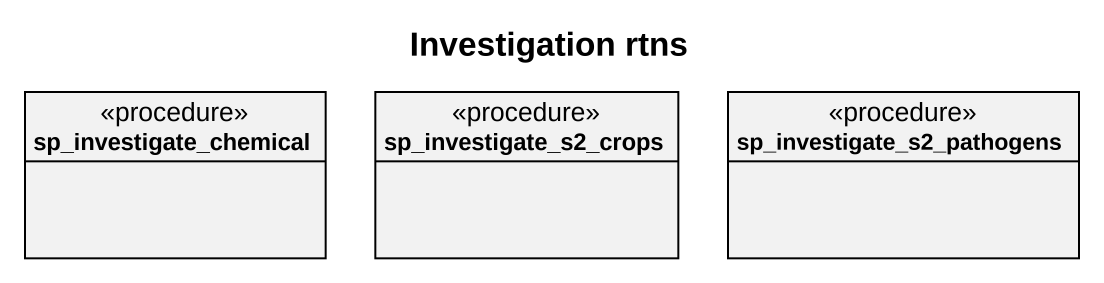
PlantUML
@startuml
title Investigation rtns
hide circle
hide empty members
class sp_investigate_chemical <<procedure>>
class sp_investigate_s2_crops <<procedure>>
class sp_investigate_s2_pathogens <<procedure>>
@enduml
